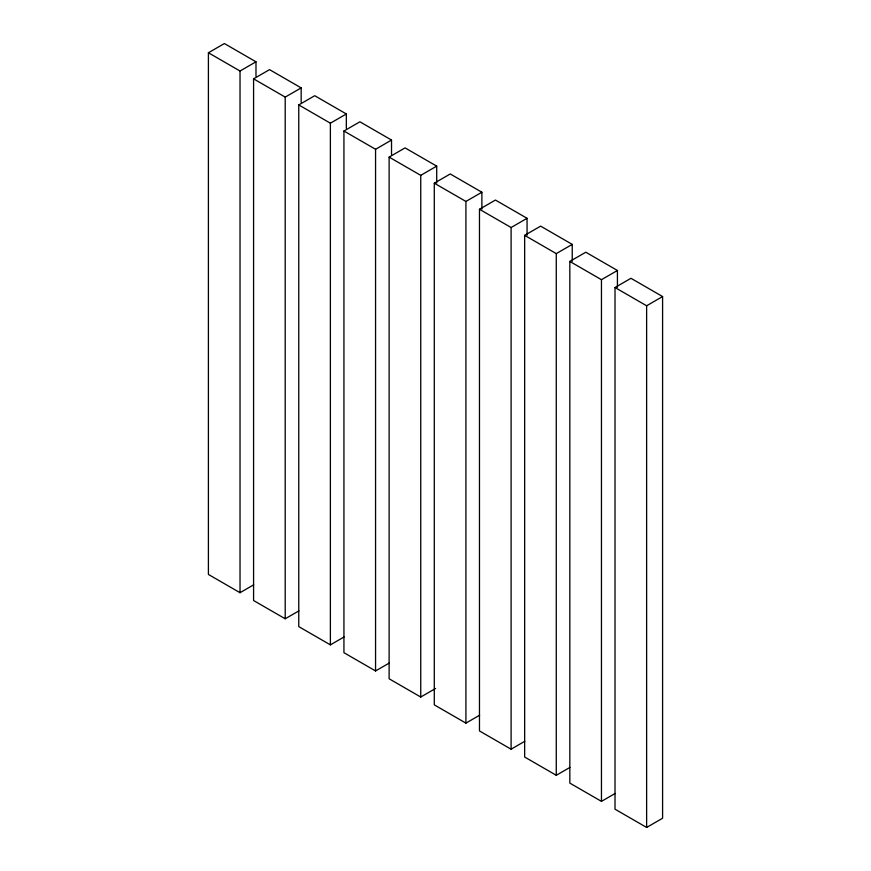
<?xml version="1.0" encoding="UTF-8"?>
<svg xmlns="http://www.w3.org/2000/svg" width="871" height="871" viewBox="0 0 871 871"><rect width="100%" height="100%" fill="white"/><g stroke="black" fill="none" stroke-linecap="round" stroke-linejoin="round"><path stroke-width="1.31" d="M253.711 584.8L240.026 592.705L208.409 574.446L208.409 52.761L224.37 43.55L255.987 61.808L255.987 76.3M208.409 52.761L240.026 71.019L255.987 61.808M298.895 610.887L285.209 618.78L253.581 600.522L253.581 78.847L269.542 69.636L301.17 87.895L301.17 102.386M253.581 78.847L285.209 97.106L301.17 87.895M344.067 636.962L330.381 644.867L298.764 626.608L298.764 104.934L314.725 95.712L346.342 113.97L346.342 128.462M298.764 104.934L330.381 123.192L346.342 113.97M389.25 663.049L375.564 670.953L343.936 652.695L343.936 131.02L359.897 121.798L391.525 140.057L391.525 154.548M343.936 131.02L375.564 149.279L391.525 140.057M435.565 688.471L420.747 697.029L389.119 678.77L389.119 157.096L405.08 147.885L436.709 166.143L436.709 183.052M389.119 157.096L420.747 175.354L436.709 166.143M479.605 715.222L465.92 723.115L434.291 704.857L434.291 183.182L450.253 173.971L481.881 192.23L481.881 209.127M434.291 183.182L465.92 201.441L481.881 192.23M524.778 741.297L511.103 749.202L479.475 730.943L479.475 209.269L495.436 200.047L527.064 218.305L527.064 235.214M479.475 209.269L511.103 227.527L527.064 218.305M569.961 767.384L556.275 775.288L524.658 757.03L524.658 235.344L540.619 226.133L572.236 244.392L572.236 261.3M524.658 235.344L556.275 253.603L572.236 244.392M615.133 793.47L601.458 801.364L569.83 783.105L569.83 261.431L585.791 252.22L617.419 270.478L617.419 287.386M569.83 261.431L601.458 279.689L617.419 270.478M615.013 287.517L630.974 278.295L662.591 296.554L662.591 818.239L646.63 827.45L615.013 809.192L615.013 287.517L646.63 305.775L662.591 296.554M646.63 305.775L646.63 827.45M601.458 279.689L601.458 801.364M556.275 253.603L556.275 775.288M511.103 227.527L511.103 749.202M465.92 201.441L465.92 723.115M420.747 175.354L420.747 697.029M375.564 149.279L375.564 670.953M330.381 123.192L330.381 644.867M285.209 97.106L285.209 618.78M240.026 71.019L240.026 592.705"/></g></svg>
